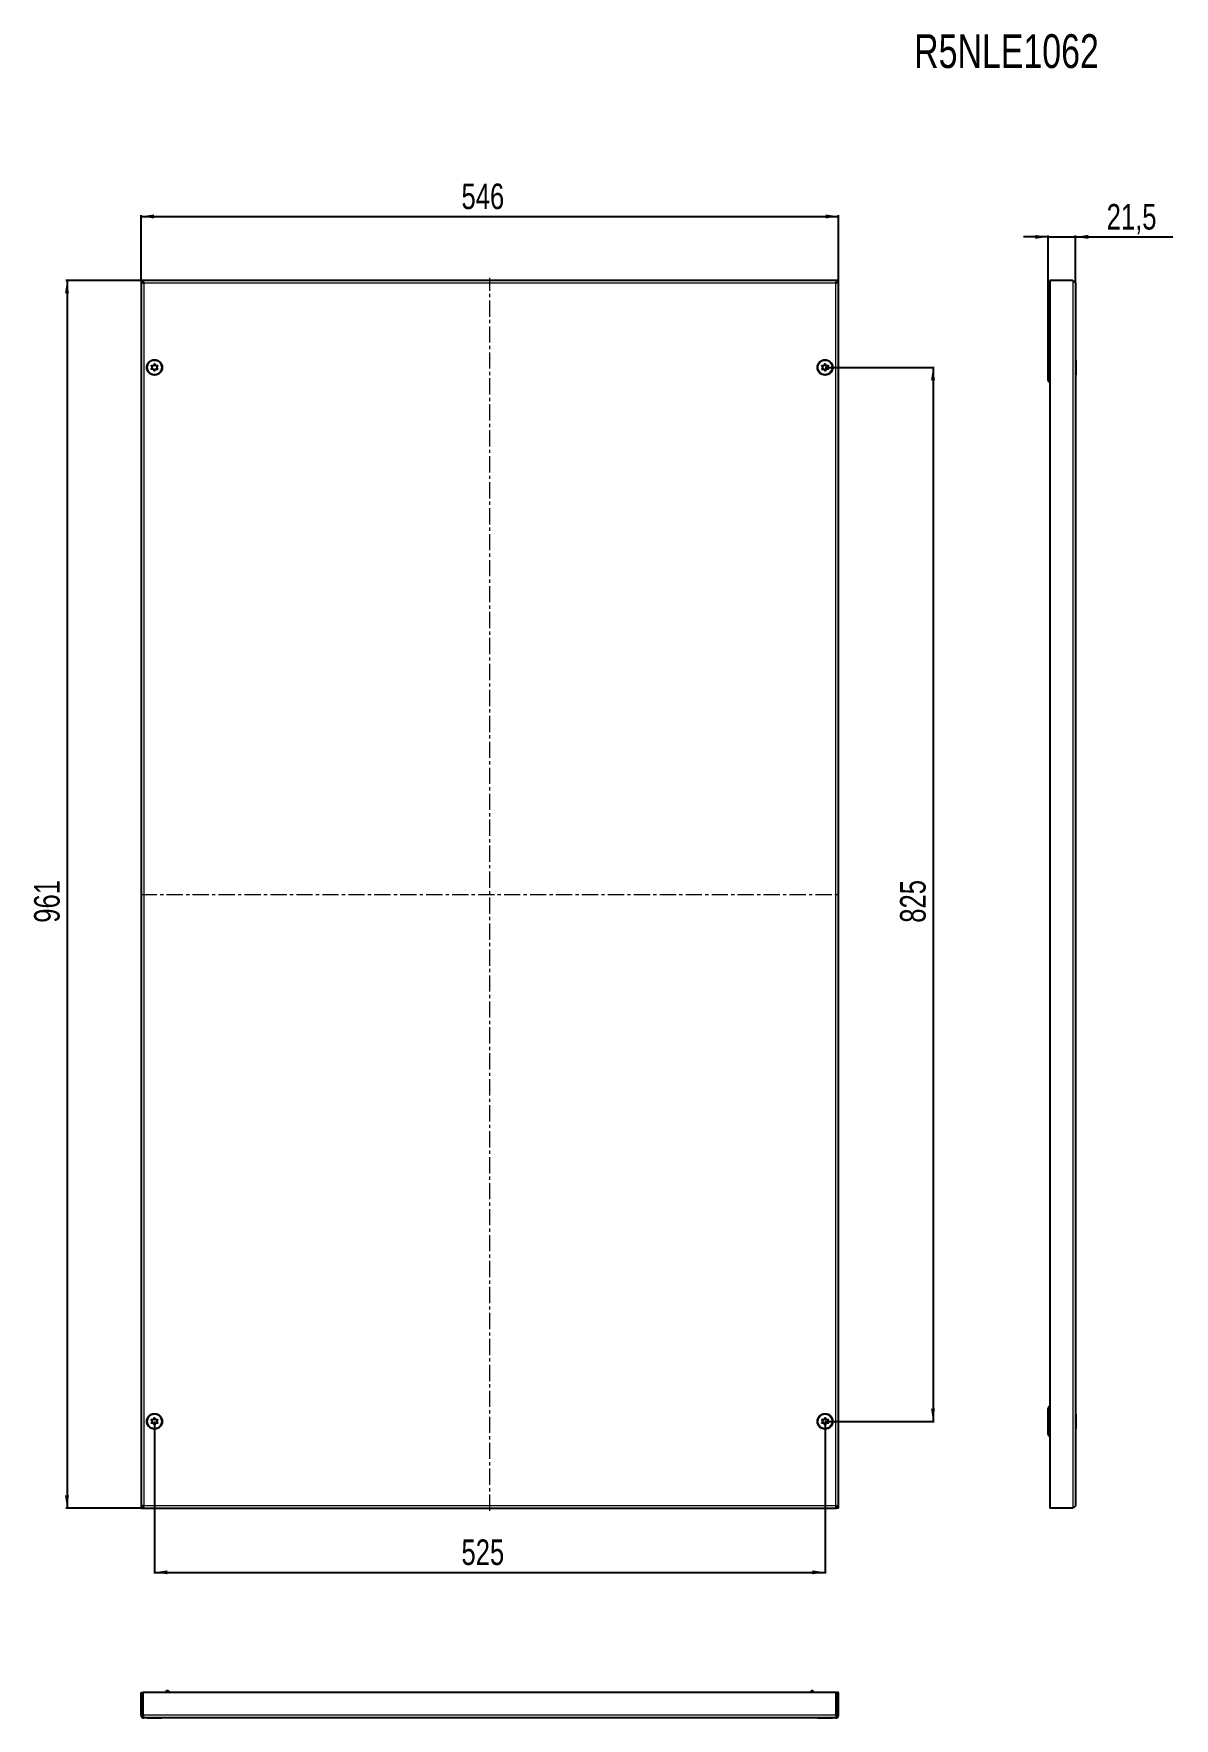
# Model space of a CAD drawing. Header units: millimetres. Extents: x -261 to 1184, y -353 to 966.
# Drawn here: x -261 to 632, y -353 to 966 of the extents above; entities that cross this region are included whole.
import ezdxf

# ---------------------------------------------------------------- set-up
doc = ezdxf.new("R2010")
doc.units = ezdxf.units.MM
doc.linetypes.add('CENTERX2', pattern=[20.32, 12.7, -2.54, 2.54, -2.54])
doc.layers.add('FORMAT', color=7, linetype='Continuous')
doc.styles.add('SLDTEXTSTYLE0', font='TXT', dxfattribs={"width": 0.75})
doc.dimstyles.new('SLDDIMSTYLE0', dxfattribs={"dimtxt": 20, "dimasz": 10, "dimexe": 0, "dimexo": 0.0625, "dimgap": 5, "dimtad": 2, "dimdec": 1, "dimrnd": 1e-09, "dimzin": 12, "dimdsep": 46, "dimtxsty": 'SLDTEXTSTYLE0', "dimsah": 1, "dimcen": 0.09, "dimadec": 0, "dimazin": 3, "dimtfac": 1, "dimtofl": 0, "dimtmove": 0, "dimatfit": 3, "dimfxl": 0, "dimfrac": 2, "dimtolj": 1, "dimtzin": 12, "dimarcsym": 0})
doc.dimstyles.new('SLDDIMSTYLE1', dxfattribs={"dimtxt": 20, "dimasz": 10, "dimexe": 0, "dimexo": 0.0625, "dimgap": 5, "dimtad": 2, "dimdec": 1, "dimrnd": 1e-09, "dimzin": 12, "dimdsep": 46, "dimtxsty": 'SLDTEXTSTYLE0', "dimsah": 1, "dimcen": 0.09, "dimadec": 0, "dimazin": 3, "dimtfac": 1, "dimtmove": 0, "dimatfit": 0, "dimfxl": 0, "dimfrac": 2, "dimtolj": 1, "dimtzin": 12, "dimarcsym": 0})

# ---------------------------------------------------------------- blocks, each defined once
blk = doc.blocks.new('_D')
at = {"layer": 'FORMAT'}
for p, q in [((-176.7, 772.6), (-176.7, 823.8)), ((-176.7, 822.8), (369.3, 822.8)), ((369.3, 772.6), (369.3, 823.8))]:
    blk.add_line(p, q, dxfattribs=at)
for points in [[(-176.7, 822.8), (-166.7, 821.2), (-166.7, 824.3)], [(369.3, 822.8), (359.3, 824.3), (359.3, 821.2)]]:
    blk.add_solid(points, dxfattribs=at)
at = {"layer": 'FORMAT', "insert": (74.1, 848.5), "char_height": 20, "attachment_point": 1, "style": 'SLDTEXTSTYLE0'}
blk.add_mtext('546', dxfattribs=at)
blk = doc.blocks.new('_D_1')
at = {"layer": 'FORMAT'}
for p, q in [((-175, 772.6), (-235.7, 772.6)), ((-234.7, 772.6), (-234.7, -188.4)), ((-175, -188.4), (-235.7, -188.4))]:
    blk.add_line(p, q, dxfattribs=at)
for points in [[(-234.7, 772.6), (-236.3, 762.6), (-233.2, 762.6)], [(-234.7, -188.4), (-233.2, -178.4), (-236.3, -178.4)]]:
    blk.add_solid(points, dxfattribs=at)
at = {"layer": 'FORMAT', "insert": (-260.5, 269.9), "char_height": 20, "attachment_point": 1, "rotation": 90, "style": 'SLDTEXTSTYLE0'}
blk.add_mtext('961', dxfattribs=at)
blk = doc.blocks.new('_D_2')
at = {"layer": 'FORMAT'}
for p, q in [((358.8, 704.6), (444.3, 704.6)), ((443.3, 704.6), (443.3, -120.4)), ((358.8, -120.4), (444.3, -120.4))]:
    blk.add_line(p, q, dxfattribs=at)
for points in [[(443.3, 704.6), (441.7, 694.6), (444.8, 694.6)], [(443.3, -120.4), (444.8, -110.4), (441.7, -110.4)]]:
    blk.add_solid(points, dxfattribs=at)
at = {"layer": 'FORMAT', "insert": (417.5, 269.9), "char_height": 20, "attachment_point": 1, "rotation": 90, "style": 'SLDTEXTSTYLE0'}
blk.add_mtext('825', dxfattribs=at)
blk = doc.blocks.new('_D_3')
at = {"layer": 'FORMAT'}
for p, q in [((-166.2, -120.4), (-166.2, -239.6)), ((358.8, -120.4), (358.8, -239.6)), ((-166.2, -238.6), (358.8, -238.6))]:
    blk.add_line(p, q, dxfattribs=at)
for points in [[(-166.2, -238.6), (-156.2, -240.1), (-156.2, -237)], [(358.8, -238.6), (348.8, -237), (348.8, -240.1)]]:
    blk.add_solid(points, dxfattribs=at)
at = {"layer": 'FORMAT', "insert": (74.1, -212.8), "char_height": 20, "attachment_point": 1, "style": 'SLDTEXTSTYLE0'}
blk.add_mtext('525', dxfattribs=at)
blk = doc.blocks.new('_D_4')
at = {"layer": 'FORMAT'}
for p, q in [((533.3, 806.8), (514, 806.8)), ((533.3, 714.1), (533.3, 807.8)), ((533.3, 806.8), (554.8, 806.8)), ((554.8, 770.5), (554.8, 807.8)), ((554.8, 806.8), (630.9, 806.8))]:
    blk.add_line(p, q, dxfattribs=at)
for points in [[(533.3, 806.8), (523.3, 808.3), (523.3, 805.2)], [(554.8, 806.8), (564.8, 805.2), (564.8, 808.3)]]:
    blk.add_solid(points, dxfattribs=at)
at = {"layer": 'FORMAT', "insert": (579.2, 832.5), "char_height": 20, "attachment_point": 1, "style": 'SLDTEXTSTYLE0'}
blk.add_mtext('21,5', dxfattribs=at)

msp = doc.modelspace()

# ---------------------------------------------------------------- linework, layer by layer
at = {"color": 7, "linetype": 'Continuous', "lineweight": 25}
for p, q in [((-176.73, 772.59), (-176.73, -188.41)), ((-176.73, 772.59), (-175.23, 772.59)), ((367.57, 772.59), (-175.03, 772.59)), ((-175.03, 771.47), (-175.03, 772.59)), ((367.57, 772.59), (367.57, 771.48)), ((369.27, 772.59), (367.77, 772.59)), ((369.27, -188.41), (369.27, 772.59)), ((534.77, 772.59), (534.77, -188.41)), ((552.67, 772.59), (534.77, 772.59)), ((554.77, 770.49), (554.77, -186.31)), ((533.27, 714.09), (533.27, 695.09)), ((555.03, 710.37), (554.77, 710.37)), ((555.03, 710.37), (555.03, 709.65)), ((555.03, 709.65), (555.03, 698.8)), ((554.77, 698.8), (555.03, 698.8)), ((533.27, -110.91), (533.27, -129.91)), ((555.03, -114.63), (554.77, -114.63)), ((555.03, -114.63), (555.03, -126.2)), ((554.77, -126.2), (555.03, -126.2)), ((-176.73, -188.41), (-175.23, -188.41)), ((-175.03, -187.3), (-175.03, -188.41)), ((-175.03, -188.41), (367.57, -188.41)), ((367.57, -188.41), (367.57, -187.3)), ((369.27, -188.41), (367.77, -188.41)), ((552.67, -188.41), (534.77, -188.41)), ((-176.73, -332.56), (-175.23, -332.56)), ((-176.73, -350.46), (-176.73, -332.56)), ((-175.23, -350.46), (-175.23, -332.56)), ((-175.03, -350.46), (-175.03, -332.56)), ((367.57, -332.56), (-175.03, -332.56)), ((-156.73, -332.56), (-156.73, -331.06)), ((-156.73, -331.06), (-155.73, -331.06)), ((-154.73, -332.06), (-155.73, -331.06)), ((-154.23, -332.06), (-154.73, -332.06)), ((-154.73, -332.06), (-154.73, -332.56)), ((346.77, -332.06), (347.27, -332.06)), ((348.27, -331.06), (347.27, -332.06)), ((347.27, -332.56), (347.27, -332.06)), ((348.27, -331.06), (349.27, -331.06)), ((349.27, -331.06), (349.27, -332.56)), ((367.57, -350.46), (367.57, -332.56)), ((369.27, -332.56), (367.77, -332.56)), ((367.77, -350.46), (367.77, -332.56)), ((369.27, -350.46), (369.27, -332.56)), ((-176.73, -350.46), (-175.23, -350.46)), ((367.17, -352.56), (-174.63, -352.56)), ((-172.02, -352.56), (-172.02, -352.82)), ((-169.02, -352.82), (-172.02, -352.82)), ((-160.45, -352.82), (-169.02, -352.82)), ((-160.45, -352.82), (-160.45, -352.56)), ((352.98, -352.56), (352.98, -352.82)), ((364.55, -352.82), (352.98, -352.82)), ((364.55, -352.82), (364.55, -352.56)), ((369.27, -350.46), (367.77, -350.46))]:
    msp.add_line(p, q, dxfattribs=at)
at = {"color": 8, "linetype": 'Continuous', "lineweight": 18}
for p, q in [((367.17, 770.49), (-174.63, 770.49)), ((-174.63, 770.49), (-174.63, -186.31)), ((367.17, -186.31), (367.17, 770.49)), ((552.67, 772.59), (552.67, -188.41)), ((-174.63, -186.31), (367.17, -186.31)), ((367.57, -350.46), (-175.03, -350.46))]:
    msp.add_line(p, q, dxfattribs=at)
at = {"color": 7, "linetype": 'Continuous', "lineweight": 25}
for centre, radius in [((-166.23, 704.59), 6), ((-166.23, 704.59), 5.79), ((-166.23, 704.59), 1.85), ((358.77, 704.59), 6), ((358.77, 704.59), 5.79), ((358.77, 704.59), 1.85), ((-166.23, -120.41), 6), ((-166.23, -120.41), 5.79), ((-166.23, -120.41), 1.85), ((358.77, -120.41), 6), ((358.77, -120.41), 5.79), ((358.77, -120.41), 1.85)]:
    msp.add_circle(centre, radius, dxfattribs=at)
for centre, start, end in [((536.27, 714.09), 120, 180), ((536.27, 695.09), 180, 240), ((536.27, -110.91), 120, 180), ((536.27, -129.91), 180, 240)]:
    msp.add_arc(centre, 3, start, end, dxfattribs=at)
for points, knots in [([(-176.73, 772.59), (-176.7, 772.41), (-176.63, 772.05), (-176.13, 771.52), (-175.43, 770.99), (-174.89, 770.65), (-174.63, 770.49)], [0, 0, 0, 0, 0.2547568, 0.5096489, 0.7645419, 1, 1, 1, 1]), ([(-175.23, 772.59), (-175.22, 772.4), (-175.2, 772.04), (-175.01, 771.34), (-174.78, 770.82), (-174.63, 770.49)], [0, 0, 0, 0, 0.2598775, 0.5197391, 1, 1, 1, 1]), ([(367.17, 770.49), (367.45, 770.66), (368.01, 771.02), (368.71, 771.56), (369.18, 772.08), (369.24, 772.42), (369.27, 772.59)], [0, 0, 0, 0, 0.2547527, 0.5096447, 0.7645377, 1, 1, 1, 1]), ([(367.17, 770.49), (367.25, 770.67), (367.41, 771.03), (367.68, 771.73), (367.73, 772.25), (367.77, 772.59)], [0, 0, 0, 0, 0.2598775, 0.5197391, 1, 1, 1, 1]), ([(552.67, 772.59), (552.95, 772.41), (553.51, 772.05), (554.22, 771.52), (554.69, 770.99), (554.75, 770.65), (554.77, 770.49)], [0, 0, 0, 0, 0.2547568, 0.5096489, 0.7645419, 1, 1, 1, 1]), ([(-163.78, 705.94), (-163.79, 705.95), (-163.8, 705.97), (-163.86, 705.99), (-164, 706.01), (-164.39, 706), (-164.93, 705.99), (-165.48, 706.3), (-165.76, 706.73), (-165.93, 707.09), (-166.05, 707.29), (-166.11, 707.36), (-166.15, 707.38), (-166.18, 707.39), (-166.21, 707.38), (-166.27, 707.34), (-166.43, 707.12), (-166.63, 706.69), (-167.09, 706.14), (-167.79, 706.05), (-168.27, 706.1), (-168.53, 706.09), (-168.6, 706.07), (-168.62, 706.05), (-168.64, 706.02), (-168.64, 705.98), (-168.63, 705.94), (-168.61, 705.86), (-168.5, 705.66), (-168.3, 705.34), (-168.08, 704.87), (-168.12, 704.24), (-168.42, 703.79), (-168.63, 703.46), (-168.69, 703.32), (-168.7, 703.26), (-168.69, 703.23), (-168.66, 703.21), (-168.61, 703.18), (-168.46, 703.16), (-168.08, 703.17), (-167.54, 703.18), (-166.98, 702.87), (-166.7, 702.44), (-166.53, 702.09), (-166.41, 701.88), (-166.35, 701.81), (-166.31, 701.79), (-166.28, 701.79), (-166.25, 701.8), (-166.19, 701.84), (-166.04, 702.06), (-165.83, 702.48), (-165.38, 703.03), (-164.67, 703.12), (-164.2, 703.07), (-163.93, 703.08), (-163.86, 703.11), (-163.84, 703.13), (-163.83, 703.16), (-163.82, 703.19), (-163.83, 703.23), (-163.86, 703.31), (-163.96, 703.51), (-164.17, 703.84), (-164.38, 704.3), (-164.35, 704.94), (-164.05, 705.39), (-163.83, 705.71), (-163.77, 705.85), (-163.77, 705.91), (-163.78, 705.93), (-163.78, 705.94)], [0, 0, 0, 0, 0.0020087, 0.00442, 0.0093647, 0.0255282, 0.0677053, 0.0957862, 0.1246456, 0.1503415, 0.1605194, 0.1633943, 0.1656965, 0.1672448, 0.1688741, 0.1707699, 0.1786058, 0.2119941, 0.2499945, 0.2879948, 0.3213831, 0.329219, 0.3311148, 0.3327441, 0.3342924, 0.3362166, 0.3385353, 0.3413178, 0.349662, 0.3753578, 0.4042173, 0.4322982, 0.4744753, 0.4906388, 0.4966691, 0.49844, 0.5, 0.5020087, 0.50442, 0.5093647, 0.5255282, 0.5677053, 0.5957862, 0.6246456, 0.6503415, 0.6605194, 0.6633943, 0.6656965, 0.6672448, 0.6688741, 0.6707699, 0.6786058, 0.7119941, 0.7499945, 0.7879948, 0.8213831, 0.829219, 0.8311148, 0.8327441, 0.8342924, 0.8362166, 0.8385353, 0.8413178, 0.849662, 0.8753578, 0.9042173, 0.9322982, 0.9744753, 0.9906388, 0.9966691, 0.99844, 1, 1, 1, 1]), ([(356.32, 705.94), (356.31, 705.92), (356.3, 705.9), (356.31, 705.84), (356.37, 705.71), (356.58, 705.39), (356.88, 704.94), (356.92, 704.3), (356.7, 703.84), (356.5, 703.5), (356.38, 703.29), (356.36, 703.2), (356.36, 703.16), (356.38, 703.13), (356.4, 703.11), (356.47, 703.08), (356.73, 703.07), (357.21, 703.12), (357.91, 703.03), (358.37, 702.48), (358.57, 702.06), (358.73, 701.84), (358.79, 701.8), (358.82, 701.79), (358.85, 701.79), (358.88, 701.81), (358.91, 701.84), (358.96, 701.9), (359.07, 702.1), (359.24, 702.44), (359.52, 702.87), (360.07, 703.18), (360.61, 703.17), (361.01, 703.16), (361.15, 703.18), (361.2, 703.21), (361.22, 703.24), (361.23, 703.27), (361.22, 703.33), (361.17, 703.46), (360.95, 703.79), (360.65, 704.24), (360.62, 704.87), (360.83, 705.34), (361.04, 705.67), (361.15, 705.88), (361.18, 705.97), (361.18, 706.01), (361.16, 706.05), (361.14, 706.07), (361.07, 706.09), (360.8, 706.1), (360.33, 706.05), (359.62, 706.14), (359.17, 706.69), (358.96, 707.12), (358.81, 707.34), (358.75, 707.38), (358.72, 707.39), (358.69, 707.38), (358.66, 707.37), (358.63, 707.34), (358.57, 707.27), (358.46, 707.08), (358.3, 706.73), (358.02, 706.3), (357.46, 705.99), (356.92, 706.01), (356.53, 706.01), (356.38, 705.99), (356.33, 705.96), (356.32, 705.94), (356.32, 705.94)], [0, 0, 0, 0, 0.00200873, 0.00442003, 0.00936469, 0.02552819, 0.06770529, 0.09578618, 0.12464563, 0.1503415, 0.16051935, 0.16339425, 0.16569651, 0.16724481, 0.16887414, 0.1707699, 0.17860577, 0.21199411, 0.24999446, 0.2879948, 0.32138314, 0.32921901, 0.33111477, 0.3327441, 0.3342924, 0.33621663, 0.33853534, 0.3413178, 0.34966197, 0.37535784, 0.40421729, 0.43229818, 0.47447528, 0.49063878, 0.4966691, 0.49844005, 0.5, 0.50200873, 0.50442003, 0.50936469, 0.52552819, 0.56770529, 0.59578618, 0.62464563, 0.6503415, 0.66051935, 0.66339425, 0.66569651, 0.66724481, 0.66887414, 0.6707699, 0.67860577, 0.71199411, 0.74999446, 0.7879948, 0.82138314, 0.82921901, 0.83111477, 0.8327441, 0.8342924, 0.83621663, 0.83853534, 0.8413178, 0.84966197, 0.87535784, 0.90421729, 0.93229818, 0.97447528, 0.99063878, 0.9966691, 0.99844005, 1, 1, 1, 1]), ([(-163.78, -121.76), (-163.77, -121.75), (-163.77, -121.73), (-163.78, -121.67), (-163.83, -121.54), (-164.05, -121.21), (-164.35, -120.76), (-164.38, -120.13), (-164.17, -119.66), (-163.96, -119.33), (-163.85, -119.12), (-163.82, -119.03), (-163.82, -118.99), (-163.84, -118.95), (-163.86, -118.93), (-163.93, -118.91), (-164.2, -118.9), (-164.67, -118.95), (-165.38, -118.86), (-165.83, -118.31), (-166.04, -117.88), (-166.19, -117.66), (-166.25, -117.62), (-166.28, -117.61), (-166.31, -117.62), (-166.34, -117.63), (-166.37, -117.66), (-166.43, -117.73), (-166.54, -117.92), (-166.7, -118.27), (-166.98, -118.7), (-167.54, -119.01), (-168.08, -118.99), (-168.47, -118.99), (-168.62, -119.01), (-168.67, -119.04), (-168.69, -119.06), (-168.7, -119.1), (-168.69, -119.16), (-168.63, -119.29), (-168.42, -119.61), (-168.12, -120.06), (-168.08, -120.7), (-168.3, -121.16), (-168.5, -121.5), (-168.62, -121.71), (-168.64, -121.8), (-168.64, -121.84), (-168.62, -121.87), (-168.6, -121.89), (-168.53, -121.92), (-168.27, -121.93), (-167.79, -121.88), (-167.09, -121.97), (-166.63, -122.52), (-166.43, -122.94), (-166.27, -123.16), (-166.21, -123.2), (-166.18, -123.21), (-166.15, -123.21), (-166.12, -123.19), (-166.09, -123.16), (-166.04, -123.1), (-165.93, -122.9), (-165.76, -122.56), (-165.48, -122.13), (-164.93, -121.82), (-164.39, -121.83), (-163.99, -121.84), (-163.85, -121.82), (-163.8, -121.79), (-163.78, -121.77), (-163.78, -121.76)], [0, 0, 0, 0, 0.0020087, 0.00442, 0.0093647, 0.0255282, 0.0677053, 0.0957862, 0.1246456, 0.1503415, 0.1605194, 0.1633943, 0.1656965, 0.1672448, 0.1688741, 0.1707699, 0.1786058, 0.2119941, 0.2499945, 0.2879948, 0.3213831, 0.329219, 0.3311148, 0.3327441, 0.3342924, 0.3362166, 0.3385353, 0.3413178, 0.349662, 0.3753578, 0.4042173, 0.4322982, 0.4744753, 0.4906388, 0.4966691, 0.49844, 0.5, 0.5020087, 0.50442, 0.5093647, 0.5255282, 0.5677053, 0.5957862, 0.6246456, 0.6503415, 0.6605194, 0.6633943, 0.6656965, 0.6672448, 0.6688741, 0.6707699, 0.6786058, 0.7119941, 0.7499945, 0.7879948, 0.8213831, 0.829219, 0.8311148, 0.8327441, 0.8342924, 0.8362166, 0.8385353, 0.8413178, 0.849662, 0.8753578, 0.9042173, 0.9322982, 0.9744753, 0.9906388, 0.9966691, 0.99844, 1, 1, 1, 1]), ([(356.32, -121.76), (356.32, -121.77), (356.34, -121.79), (356.39, -121.82), (356.54, -121.84), (356.92, -121.83), (357.46, -121.82), (358.02, -122.13), (358.3, -122.56), (358.47, -122.91), (358.59, -123.12), (358.65, -123.19), (358.69, -123.21), (358.72, -123.21), (358.75, -123.2), (358.81, -123.16), (358.96, -122.94), (359.17, -122.52), (359.62, -121.97), (360.33, -121.88), (360.8, -121.93), (361.07, -121.92), (361.14, -121.89), (361.16, -121.87), (361.17, -121.84), (361.18, -121.81), (361.17, -121.77), (361.14, -121.69), (361.04, -121.49), (360.83, -121.16), (360.62, -120.7), (360.65, -120.06), (360.95, -119.61), (361.17, -119.29), (361.23, -119.15), (361.23, -119.09), (361.22, -119.06), (361.2, -119.03), (361.14, -119.01), (361, -118.99), (360.61, -119), (360.07, -119.01), (359.52, -118.7), (359.24, -118.27), (359.07, -117.91), (358.95, -117.71), (358.89, -117.64), (358.85, -117.62), (358.82, -117.61), (358.79, -117.62), (358.73, -117.66), (358.57, -117.88), (358.37, -118.31), (357.91, -118.86), (357.21, -118.95), (356.73, -118.9), (356.47, -118.91), (356.4, -118.93), (356.38, -118.95), (356.36, -118.98), (356.36, -119.02), (356.37, -119.06), (356.39, -119.14), (356.5, -119.34), (356.7, -119.66), (356.92, -120.13), (356.88, -120.76), (356.58, -121.21), (356.37, -121.54), (356.31, -121.68), (356.3, -121.74), (356.31, -121.75), (356.32, -121.76)], [0, 0, 0, 0, 0.0020087, 0.00442, 0.0093647, 0.0255282, 0.0677053, 0.0957862, 0.1246456, 0.1503415, 0.1605194, 0.1633943, 0.1656965, 0.1672448, 0.1688741, 0.1707699, 0.1786058, 0.2119941, 0.2499945, 0.2879948, 0.3213831, 0.329219, 0.3311148, 0.3327441, 0.3342924, 0.3362166, 0.3385353, 0.3413178, 0.349662, 0.3753578, 0.4042173, 0.4322982, 0.4744753, 0.4906388, 0.4966691, 0.49844, 0.5, 0.5020087, 0.50442, 0.5093647, 0.5255282, 0.5677053, 0.5957862, 0.6246456, 0.6503415, 0.6605194, 0.6633943, 0.6656965, 0.6672448, 0.6688741, 0.6707699, 0.6786058, 0.7119941, 0.7499945, 0.7879948, 0.8213831, 0.829219, 0.8311148, 0.8327441, 0.8342924, 0.8362166, 0.8385353, 0.8413178, 0.849662, 0.8753578, 0.9042173, 0.9322982, 0.9744753, 0.9906388, 0.9966691, 0.99844, 1, 1, 1, 1]), ([(369.27, -188.41), (369.24, -188.24), (369.17, -187.88), (368.67, -187.34), (367.97, -186.82), (367.43, -186.48), (367.17, -186.31)], [0, 0, 0, 0, 0.2547568, 0.5096489, 0.7645419, 1, 1, 1, 1]), ([(367.77, -188.41), (367.76, -188.23), (367.74, -187.87), (367.55, -187.17), (367.32, -186.65), (367.17, -186.31)], [0, 0, 0, 0, 0.2598775, 0.5197391, 1, 1, 1, 1]), ([(-154.73, -332.06), (-154.71, -332.16), (-154.68, -332.32), (-154.43, -332.49), (-154.32, -332.56)], [0, 0, 0, 0, 0.5741301, 1, 1, 1, 1]), ([(-154.23, -332.06), (-154.21, -332.16), (-154.18, -332.32), (-154.03, -332.48), (-153.95, -332.55), (-153.94, -332.56)], [0, 0, 0, 0, 0.6029704, 0.9179315, 1, 1, 1, 1]), ([(346.46, -332.56), (346.53, -332.5), (346.66, -332.39), (346.75, -332.22), (346.76, -332.12), (346.77, -332.06)], [0, 0, 0, 0, 0.3603654, 0.6750686, 1, 1, 1, 1]), ([(346.86, -332.56), (346.94, -332.51), (347.18, -332.36), (347.26, -332.19), (347.27, -332.08), (347.27, -332.06)], [0, 0, 0, 0, 0.3313457, 0.9052264, 1, 1, 1, 1]), ([(-176.73, -350.46), (-176.7, -350.74), (-176.63, -351.3), (-176.13, -352.01), (-175.43, -352.48), (-174.89, -352.53), (-174.63, -352.56)], [0, 0, 0, 0, 0.2547568, 0.5096489, 0.7645419, 1, 1, 1, 1]), ([(-175.23, -350.46), (-175.22, -350.54), (-175.2, -350.7), (-175.1, -350.89), (-175, -350.92), (-174.97, -350.93)], [0, 0, 0, 0, 0.4327963, 0.8655659, 1, 1, 1, 1]), ([(367.17, -352.56), (367.45, -352.53), (368.01, -352.46), (368.71, -351.96), (369.18, -351.26), (369.24, -350.72), (369.27, -350.46)], [0, 0, 0, 0, 0.2547527, 0.5096447, 0.7645377, 1, 1, 1, 1]), ([(367.51, -350.94), (367.54, -350.92), (367.71, -350.82), (367.74, -350.62), (367.77, -350.46)], [0, 0, 0, 0, 0.2077128, 1, 1, 1, 1])]:
    msp.add_open_spline(points, degree=3, knots=knots, dxfattribs=at)
for points in [[(-174.63, 770.49), (-174.67, 770.76), (-174.73, 771.31), (-174.83, 772.01), (-174.93, 772.49), (-175, 772.55), (-175.03, 772.59)], [(367.57, 772.59), (367.53, 772.55), (367.47, 772.49), (367.37, 772.01), (367.27, 771.31), (367.2, 770.76), (367.17, 770.49)], [(-174.63, -186.31), (-174.91, -186.49), (-175.46, -186.84), (-176.15, -187.36), (-176.64, -187.89), (-176.7, -188.24), (-176.73, -188.41)], [(-174.63, -186.31), (-174.79, -186.66), (-175.12, -187.36), (-175.19, -188.06), (-175.23, -188.41)], [(-175.03, -188.41), (-175, -188.38), (-174.93, -188.32), (-174.83, -187.83), (-174.73, -187.14), (-174.67, -186.59), (-174.63, -186.31)], [(367.17, -186.31), (367.2, -186.59), (367.27, -187.14), (367.37, -187.83), (367.47, -188.32), (367.53, -188.38), (367.57, -188.41)], [(554.77, -186.31), (554.74, -186.49), (554.68, -186.84), (554.19, -187.36), (553.5, -187.89), (552.95, -188.24), (552.67, -188.41)], [(-174.63, -352.56), (-174.67, -352.53), (-174.73, -352.47), (-174.83, -351.98), (-174.93, -351.29), (-175, -350.74), (-175.03, -350.46)], [(367.57, -350.46), (367.53, -350.74), (367.47, -351.29), (367.37, -351.98), (367.27, -352.47), (367.2, -352.53), (367.17, -352.56)]]:
    msp.add_open_spline(points, degree=3, dxfattribs=at)
at = {"layer": 'FORMAT', "linetype": 'CENTERX2', "lineweight": 18}
for p, q in [((96.27, -190.41), (96.27, 774.59)), ((-177.03, 292.09), (369.57, 292.09))]:
    msp.add_line(p, q, dxfattribs=at)

# ---------------------------------------------------------------- texts
at = {"layer": 'FORMAT', "insert": (428.52, 965.42), "char_height": 26.458, "attachment_point": 1, "style": 'SLDTEXTSTYLE0'}
msp.add_mtext('R5NLE1062', dxfattribs=at)

# ---------------------------------------------------------------- dimensions: what is measured, and where the dimension line sits
at = {"layer": 'FORMAT'}
for base, p1, p2, dimstyle, picture, middle in [((369.27, 822.75), (-176.73, 772.59), (369.27, 772.59), 'SLDDIMSTYLE0', '_D', (96.27, 822.75)), ((554.77, 806.75), (533.27, 714.09), (554.77, 770.49), 'SLDDIMSTYLE1', '_D_4', (605.03, 806.75)), ((358.77, -238.58), (-166.23, -120.41), (358.77, -120.41), 'SLDDIMSTYLE0', '_D_3', (96.27, -238.58))]:
    dim = msp.add_linear_dim(base=base, p1=p1, p2=p2, dimstyle=dimstyle, dxfattribs=at)
    dim.commit()
    dim.dimension.update_dxf_attribs({"geometry": picture, "text_midpoint": middle, "dimtype": 160})
for base, p1, p2, picture, middle in [((-234.74, -188.41), (-175.03, 772.59), (-175.03, -188.41), '_D_1', (-234.74, 292.09)), ((443.27, -120.41), (358.77, 704.59), (358.77, -120.41), '_D_2', (443.27, 292.09))]:
    dim = msp.add_linear_dim(base=base, p1=p1, p2=p2, angle=90, dimstyle='SLDDIMSTYLE0', dxfattribs=at)
    dim.commit()
    dim.dimension.update_dxf_attribs({"geometry": picture, "text_midpoint": middle, "dimtype": 160})

doc.saveas('drawing.dxf')
